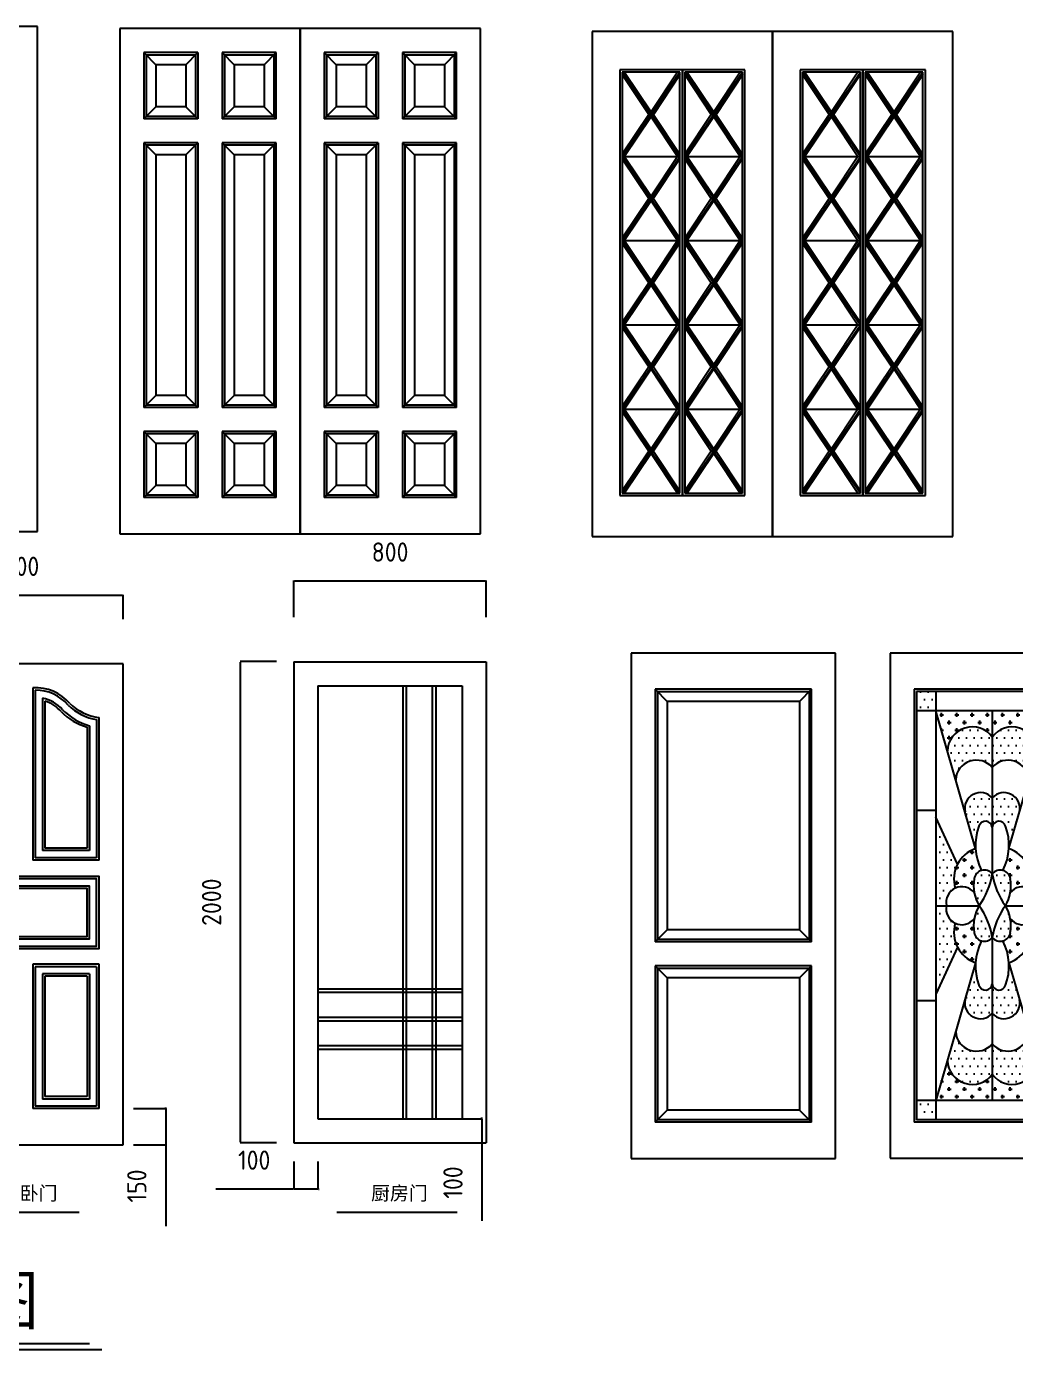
# Model space of a CAD drawing. Extents: x -42728 to 99010, y -18674 to 47645.
# Drawn here: x 21885 to 25997, y 516 to 6017 of the extents above; entities that cross this region are included whole.
import ezdxf

# ---------------------------------------------------------------- set-up
doc = ezdxf.new("R2010")
doc.units = 0
doc.header["$LTSCALE"] = 100
doc.header["$MEASUREMENT"] = 0
doc.layers.get('0').update_dxf_attribs({"linetype": 'CONTINUOUS'})
doc.layers.get('DEFPOINTS').update_dxf_attribs({"linetype": 'CONTINUOUS'})
for name, color, linetype in [('CUANG', 4, 'CONTINUOUS'), ('DIMIAN', 8, 'CONTINUOUS'), ('JIAJU', 7, 'CONTINUOUS'), ('家具', 223, 'CONTINUOUS')]:
    doc.layers.add(name, color=color, linetype=linetype)
doc.styles.get("Standard").update_dxf_attribs({"font": 'ISOCP'})
doc.dimstyles.get("Standard").update_dxf_attribs({"dimtxt": 2.5, "dimasz": 2.5, "dimexe": 1.25, "dimexo": 0.625, "dimtad": 1, "dimdec": 4, "dimdsep": 46, "dimlunit": 6, "dimtxsty": 'Standard', "dimcen": 2.5, "dimadec": 0, "dimazin": 0, "dimtfac": 1, "dimtdec": 4, "dimtmove": 0, "dimatfit": 3, "dimfxl": 1, "dimtolj": 1, "dimtzin": 0, "dimarcsym": 0})

# ---------------------------------------------------------------- blocks, each defined once
blk = doc.blocks.new('*D708')
at = {"color": 0, "linetype": 'ByBlock', "transparency": 16777216}
for p, q in [((21032.3, -67.4), (21032.3, -182.5)), ((21132.3, -67.4), (21132.3, -182.5)), ((21029.8, -181.3), (20707.3, -181.3)), ((21132.3, -181.3), (21032.3, -181.3)), ((21134.8, -181.3), (21137.3, -181.3))]:
    blk.add_line(p, q, dxfattribs=at)
for points in [[(21029.8, -180.8), (21029.8, -181.7), (21032.3, -181.3)], [(21134.8, -180.8), (21134.8, -181.7), (21132.3, -181.3)]]:
    blk.add_solid(points, dxfattribs=at)
at = {"layer": 'DEFPOINTS', "color": 0, "linetype": 'ByBlock', "transparency": 16777216}
for p in [(21032.3, -66.8), (21132.3, -66.8), (21032.3, -181.3)]:
    blk.add_point(p, dxfattribs=at)
at = {"color": 0, "linetype": 'ByBlock', "transparency": 16777216, "insert": (20867.3, -61.3), "char_height": 80, "attachment_point": 5}
blk.add_mtext('\\A1;100', dxfattribs=at)
blk = doc.blocks.new('*D703')
at = {"color": 0, "linetype": 'ByBlock', "transparency": 16777216}
for p, q in [((21031.7, 1833.9), (20880, 1833.9)), ((20881.3, -164.3), (20881.3, 1831.4)), ((21031.7, -166.8), (20880, -166.8))]:
    blk.add_line(p, q, dxfattribs=at)
for points in [[(20880.9, 1831.4), (20881.7, 1831.4), (20881.3, 1833.9)], [(20880.9, -164.3), (20881.7, -164.3), (20881.3, -166.8)]]:
    blk.add_solid(points, dxfattribs=at)
at = {"layer": 'DEFPOINTS', "color": 0, "linetype": 'ByBlock', "transparency": 16777216}
for p in [(20881.3, 1833.9), (21032.3, 1833.9), (21032.3, -166.8)]:
    blk.add_point(p, dxfattribs=at)
at = {"color": 0, "linetype": 'ByBlock', "transparency": 16777216, "insert": (20761.3, 833.6), "char_height": 80, "attachment_point": 5, "rotation": 90}
blk.add_mtext('\\A1;2000', dxfattribs=at)
blk = doc.blocks.new('*D709')
at = {"color": 0, "linetype": 'ByBlock', "transparency": 16777216}
for p, q in [((20222.9, -24.6), (20358.5, -24.6)), ((20357.2, -22.1), (20357.2, -19.6)), ((20357.2, -24.6), (20357.2, -174.6)), ((20222.9, -174.6), (20358.5, -174.6)), ((20357.2, -177.1), (20357.2, -513))]:
    blk.add_line(p, q, dxfattribs=at)
for points in [[(20356.8, -22.1), (20357.6, -22.1), (20357.2, -24.6)], [(20356.8, -177.1), (20357.6, -177.1), (20357.2, -174.6)]]:
    blk.add_solid(points, dxfattribs=at)
at = {"layer": 'DEFPOINTS', "color": 0, "linetype": 'ByBlock', "transparency": 16777216}
for p in [(20222.2, -24.6), (20222.2, -174.6), (20357.2, -174.6)]:
    blk.add_point(p, dxfattribs=at)
at = {"color": 0, "linetype": 'ByBlock', "transparency": 16777216, "insert": (20237.2, -346.3), "char_height": 80, "attachment_point": 5, "rotation": 90}
blk.add_mtext('\\A1;150', dxfattribs=at)
blk = doc.blocks.new('*D699')
at = {"color": 0, "linetype": 'ByBlock', "transparency": 16777216}
for p, q in [((16904.9, 2879), (16904.9, 2979.7)), ((16907.4, 2978.5), (17752.4, 2978.5)), ((17754.9, 2879), (17754.9, 2979.7))]:
    blk.add_line(p, q, dxfattribs=at)
for points in [[(16907.4, 2978.9), (16907.4, 2978), (16904.9, 2978.5)], [(17752.4, 2978.9), (17752.4, 2978), (17754.9, 2978.5)]]:
    blk.add_solid(points, dxfattribs=at)
at = {"layer": 'DEFPOINTS', "color": 0, "linetype": 'ByBlock', "transparency": 16777216}
for p in [(17754.9, 2978.5), (16904.9, 2878.4), (17754.9, 2878.4)]:
    blk.add_point(p, dxfattribs=at)
at = {"color": 0, "linetype": 'ByBlock', "transparency": 16777216, "insert": (17329.9, 3098.5), "char_height": 80, "attachment_point": 5}
blk.add_mtext('\\A1;800', dxfattribs=at)
blk = doc.blocks.new('*D710')
at = {"color": 0, "linetype": 'ByBlock', "transparency": 16777216}
for p, q in [((21732.9, -66.8), (21815.2, -66.8)), ((21813.9, -64.3), (21813.9, -61.8)), ((21813.9, -66.8), (21813.9, -166.8)), ((21732.9, -166.8), (21815.2, -166.8)), ((21813.9, -169.3), (21813.9, -491.8))]:
    blk.add_line(p, q, dxfattribs=at)
for points in [[(21813.5, -64.3), (21814.3, -64.3), (21813.9, -66.8)], [(21813.5, -169.3), (21814.3, -169.3), (21813.9, -166.8)]]:
    blk.add_solid(points, dxfattribs=at)
at = {"layer": 'DEFPOINTS', "color": 0, "linetype": 'ByBlock', "transparency": 16777216}
for p in [(21732.3, -66.8), (21732.3, -166.8), (21813.9, -166.8)]:
    blk.add_point(p, dxfattribs=at)
at = {"color": 0, "linetype": 'ByBlock', "transparency": 16777216, "insert": (21693.9, -331.8), "char_height": 80, "attachment_point": 5, "rotation": 90}
blk.add_mtext('\\A1;100', dxfattribs=at)
blk = doc.blocks.new('*D700')
at = {"color": 0, "linetype": 'ByBlock', "transparency": 16777216}
for p, q in [((21032.3, 1833.9), (21032.3, 1985.6)), ((21034.8, 1984.3), (21829.8, 1984.3)), ((21832.3, 1833.9), (21832.3, 1985.6))]:
    blk.add_line(p, q, dxfattribs=at)
for points in [[(21034.8, 1984.8), (21034.8, 1983.9), (21032.3, 1984.3)], [(21829.8, 1984.8), (21829.8, 1983.9), (21832.3, 1984.3)]]:
    blk.add_solid(points, dxfattribs=at)
at = {"layer": 'DEFPOINTS', "color": 0, "linetype": 'ByBlock', "transparency": 16777216}
for p in [(21832.3, 1984.3), (21032.3, 1833.2), (21832.3, 1833.2)]:
    blk.add_point(p, dxfattribs=at)
at = {"color": 0, "linetype": 'ByBlock', "transparency": 16777216, "insert": (21432.3, 2104.3), "char_height": 80, "attachment_point": 5}
blk.add_mtext('\\A1;800', dxfattribs=at)
blk = doc.blocks.new('M-25')
at = {"layer": 'DIMIAN'}
for p, q in [((100, 1950), (150, 1900)), ((110, 1940), (110, 910)), ((740, 1940), (110, 1940)), ((750, 1950), (700, 1900)), ((740, 1940), (740, 910)), ((150, 950), (100, 900)), ((700, 950), (750, 900)), ((740, 910), (110, 910)), ((100, 800), (150, 750)), ((110, 790), (110, 160)), ((740, 790), (110, 790)), ((700, 750), (750, 800)), ((740, 790), (740, 160)), ((150, 200), (100, 150)), ((700, 200), (750, 150)), ((740, 160), (110, 160))]:
    blk.add_line(p, q, dxfattribs=at)
at = {"layer": 'JIAJU'}
for p, q in [((0, 2100), (0, 0)), ((850, 2100), (0, 2100)), ((850, 0), (850, 2100)), ((100, 1950), (100, 900)), ((750, 1950), (100, 1950)), ((750, 900), (750, 1950)), ((150, 1900), (150, 950)), ((700, 1900), (150, 1900)), ((700, 1900), (700, 950)), ((700, 950), (150, 950)), ((750, 900), (100, 900)), ((100, 800), (100, 150)), ((750, 800), (100, 800)), ((750, 150), (750, 800)), ((150, 750), (150, 200)), ((700, 750), (150, 750)), ((700, 750), (700, 200)), ((700, 200), (150, 200)), ((750, 150), (100, 150)), ((0, 0), (850, 0))]:
    blk.add_line(p, q, dxfattribs=at)
blk = doc.blocks.new('M-26')
at = {"layer": 'DIMIAN'}
h = blk.add_hatch(dxfattribs=at)
h.set_pattern_fill('DOTS,_O', color=256, scale=20)
h.set_pattern_definition([(0, (-857349.08, -896068.447), (15.875, 31.75), [0, -31.75])])
h.paths.add_polyline_path([(500.1, 1161.8, 0.658889), (425, 1182.1, 0.121495), (479.8, 1050, 0.177197)])
h.paths.add_polyline_path([(425, 1182.1, 0.658889), (349.9, 1161.8, 0.177197), (370.2, 1050, 0.121495)])
h.paths.add_polyline_path([(370.2, 1050, 0.177197), (349.9, 938.2, 0.658889), (425, 917.9, 0.121495)])
h.paths.add_polyline_path([(425, 917.9, 0.658889), (500.1, 938.2, 0.177197), (479.8, 1050, 0.121495)])
h.paths.add_polyline_path([(425, 602, 0.775805), (538.2, 660.4), (494.1, 812.4, -0.103851), (480.4, 719.2, -0.7984), (425, 723.4)])
h.paths.add_polyline_path([(425, 602), (425, 723.4, -0.7984), (369.6, 719.2, -0.103851), (355.9, 812.4), (311.8, 660.4, 0.775805)])
h.paths.add_polyline_path([(311.8, 1439.6), (355.9, 1287.6, -0.103851), (369.6, 1380.8, -0.7984), (425, 1376.6), (425, 1498, 0.775805)])
h.paths.add_polyline_path([(425, 1498), (425, 1376.6, -0.7984), (480.4, 1380.8, -0.103851), (494.1, 1287.6), (538.2, 1439.6, 0.775805)])
h.paths.add_polyline_path([(577.1, 1573.8), (611.7, 1693.5, 0.710138), (425, 1750.9), (425, 1624.5, -0.673513)])
h.paths.add_polyline_path([(425, 1624.5), (425, 1750.9, 0.710138), (238.3, 1693.5), (272.9, 1573.8, -0.673513)])
h.paths.add_polyline_path([(272.9, 526.2), (238.3, 406.5, 0.710138), (425, 349.1), (425, 475.5, -0.673513)])
h.paths.add_polyline_path([(425, 475.5), (425, 349.1, 0.710138), (611.7, 406.5), (577.1, 526.2, -0.673513)])
h.paths.add_polyline_path([(660, 1050), (616, 1050, -0.34751), (579.3, 977.1, -0.191314), (569.4, 877.8), (660, 681.7)])
h.paths.add_polyline_path([(660, 1418.3), (569.4, 1222.2, -0.191314), (579.3, 1122.9, -0.34751), (616, 1050), (660, 1050)])
h.paths.add_polyline_path([(190, 1050), (234, 1050, -0.34751), (270.7, 1122.9, -0.191314), (280.6, 1222.2), (190, 1418.3)])
h.paths.add_polyline_path([(190, 681.7), (280.6, 877.8, -0.191314), (270.7, 977.1, -0.34751), (234, 1050), (190, 1050)])
h.paths.add_polyline_path([(110, 1940), (110, 1860), (190, 1860), (190, 1940)])
h.paths.add_polyline_path([(660, 1860), (740, 1860), (740, 1940), (660, 1940)])
h.paths.add_polyline_path([(110, 160), (190, 160), (190, 240), (110, 240)])
h.paths.add_polyline_path([(660, 160), (740, 160), (740, 240), (660, 240)])
h = blk.add_hatch(dxfattribs=at)
h.set_pattern_fill('CROSS,_O', color=256, scale=5)
h.set_pattern_definition([(0, (-857349.08, -896068.447), (31.75, 31.75), [15.875, -47.625]), (90, (-857341.143, -896076.384), (-31.75, 31.75), [15.875, -47.625])])
h.paths.add_polyline_path([(469.3, 1196.7, -0.299828), (500.1, 1161.8, -0.087914), (499.8, 1104.1, -0.34751), (579.3, 1122.9, 0.397165), (494.1, 1287.6, -0.103851)])
h.paths.add_polyline_path([(355.9, 1287.6, 0.397165), (270.7, 1122.9, -0.34751), (350.2, 1104.1, -0.087914), (349.9, 1161.8, -0.299828), (380.7, 1196.7, -0.103851)])
h.paths.add_polyline_path([(350.2, 995.9, -0.34751), (270.7, 977.1, 0.397165), (355.9, 812.4, -0.103851), (380.7, 903.3, -0.299828), (349.9, 938.2, -0.087914)])
h.paths.add_polyline_path([(579.3, 977.1, -0.34751), (499.8, 995.9, -0.087914), (500.1, 938.2, -0.299828), (469.3, 903.3, -0.103851), (494.1, 812.4, 0.397165)])
h.paths.add_polyline_path([(425, 349.1), (425, 240), (660, 240), (611.7, 406.5, -0.710138)])
h.paths.add_polyline_path([(238.3, 406.5), (190, 240), (425, 240), (425, 349.1, -0.710138)])
h.paths.add_polyline_path([(425, 1860), (425, 1750.9, -0.710138), (611.7, 1693.5), (660, 1860)])
h.paths.add_polyline_path([(190, 1860), (238.3, 1693.5, -0.710138), (425, 1750.9), (425, 1860)])
at = {"layer": 'CUANG'}
for p, q in [((190, 1940), (190, 160)), ((660, 1940), (660, 160)), ((740, 1860), (110, 1860)), ((355.9, 1287.6), (190, 1860)), ((425, 1860), (425, 1182.1)), ((494.1, 1287.6), (660, 1860)), ((190, 1446.2), (110, 1446.2)), ((660, 1446.2), (740, 1446.2)), ((280.6, 1222.2), (190, 1418.3)), ((569.4, 1222.2), (660, 1418.3)), ((190, 1050), (370.2, 1050)), ((479.8, 1050), (660, 1050)), ((425, 917.9), (425, 240)), ((280.6, 877.8), (190, 681.7)), ((569.4, 877.8), (660, 681.7)), ((355.9, 812.4), (190, 240)), ((494.1, 812.4), (660, 240)), ((190, 653.8), (110, 653.8)), ((660, 653.8), (740, 653.8)), ((740, 240), (110, 240))]:
    blk.add_line(p, q, dxfattribs=at)
for centre, radius, start, end in [((341.7, 1689.6), 103.5, 36.3383, 177.8583), ((508.3, 1689.6), 103.5, 2.1417, 143.6617), ((359.2, 1568.3), 86.5, 40.5115, 176.3546), ((490.8, 1568.3), 86.5, 3.6454, 139.4885), ((375.9, 1454.3), 65.7, 41.675, 192.893), ((474.1, 1454.3), 65.7, 347.107, 138.325), ((584.7, 1301.4), 229.2, 159.7305, 207.1622), ((396.9, 1372.4), 28.5, 8.5116, 162.9271), ((453.1, 1372.4), 28.5, 17.0729, 171.4884), ((265.3, 1301.4), 229.2, 332.8378, 20.2695), ((400.6, 1160.1), 135.1, 109.333, 195.9781), ((449.4, 1160.1), 135.1, 344.0219, 70.667), ((512.8, 1133.7), 165.3, 170.2338, 210.4271), ((391.8, 1155.8), 42.4, 38.4029, 171.9247), ((129.7, 1227.1), 298.7, 323.6379, 351.3467), ((458.2, 1155.8), 42.4, 8.0753, 141.5971), ((720.3, 1227.1), 298.7, 188.6533, 216.3621), ((337.2, 1133.7), 165.3, 329.5729, 9.7662), ((298.5, 1063.3), 65.8, 38.325, 191.6278), ((551.5, 1063.3), 65.8, 348.3722, 141.675), ((298.5, 1036.7), 65.8, 168.3722, 321.675), ((512.8, 966.3), 165.3, 149.5729, 189.7662), ((129.7, 872.9), 298.7, 8.6533, 36.3621), ((720.3, 872.9), 298.7, 143.6379, 171.3467), ((337.2, 966.3), 165.3, 350.2338, 30.4271), ((551.5, 1036.7), 65.8, 218.325, 11.6278), ((400.6, 939.9), 135.1, 164.0219, 250.667), ((391.8, 944.2), 42.4, 188.0753, 321.5971), ((458.2, 944.2), 42.4, 218.4029, 351.9247), ((449.4, 939.9), 135.1, 289.333, 15.9781), ((584.7, 798.6), 229.2, 152.8378, 200.2695), ((265.3, 798.6), 229.2, 339.7305, 27.1622), ((396.9, 727.6), 28.5, 197.0729, 351.4884), ((453.1, 727.6), 28.5, 188.5116, 342.9271), ((375.9, 645.7), 65.7, 167.107, 318.325), ((474.1, 645.7), 65.7, 221.675, 12.893), ((359.2, 531.7), 86.5, 183.6454, 319.4885), ((490.8, 531.7), 86.5, 220.5115, 356.3546), ((341.7, 410.4), 103.5, 182.1417, 323.6617), ((508.3, 410.4), 103.5, 216.3383, 357.8583)]:
    blk.add_arc(centre, radius, start, end, dxfattribs=at)
at = {"layer": 'DIMIAN'}
for p, q in [((110, 1940), (110, 160)), ((740, 1940), (110, 1940)), ((740, 1940), (740, 160)), ((740, 160), (110, 160))]:
    blk.add_line(p, q, dxfattribs=at)
at = {"layer": 'JIAJU'}
for p, q in [((0, 2100), (0, 0)), ((850, 2100), (0, 2100)), ((850, 0), (850, 2100)), ((100, 1950), (100, 150)), ((750, 1950), (100, 1950)), ((750, 150), (750, 1950)), ((750, 150), (100, 150)), ((0, 0), (850, 0))]:
    blk.add_line(p, q, dxfattribs=at)
blk = doc.blocks.new('A$C42A40676')
at = {"layer": 'DIMIAN'}
for name, p in [('M-25', (0, 6.1)), ('M-26', (1076.7, 6.6))]:
    blk.add_blockref(name, p, dxfattribs=at)
blk = doc.blocks.new('SM-8')
at = {"layer": 'DIMIAN'}
for p, q in [((-650, -100), (-600, -150)), ((-640, -110), (-640, -365)), ((-435, -110), (-640, -110)), ((-475, -150), (-425, -100)), ((-435, -110), (-435, -365)), ((-325, -100), (-275, -150)), ((-110, -110), (-315, -110)), ((-315, -110), (-315, -365)), ((-150, -150), (-100, -100)), ((-110, -110), (-110, -365)), ((100, -100), (150, -150)), ((315, -110), (110, -110)), ((110, -110), (110, -365)), ((275, -150), (325, -100)), ((315, -110), (315, -365)), ((425, -100), (475, -150)), ((435, -110), (435, -365)), ((640, -110), (435, -110)), ((600, -150), (650, -100)), ((640, -110), (640, -365)), ((-600, -325), (-650, -375)), ((-475, -325), (-425, -375)), ((-275, -325), (-325, -375)), ((-150, -325), (-100, -375)), ((150, -325), (100, -375)), ((275, -325), (325, -375)), ((475, -325), (425, -375)), ((600, -325), (650, -375)), ((-435, -365), (-640, -365)), ((-110, -365), (-315, -365)), ((315, -365), (110, -365)), ((640, -365), (435, -365)), ((-650, -475), (-600, -525)), ((-640, -485), (-640, -1565)), ((-435, -485), (-640, -485)), ((-475, -525), (-425, -475)), ((-435, -485), (-435, -1565)), ((-325, -475), (-275, -525)), ((-110, -485), (-315, -485)), ((-315, -485), (-315, -1565)), ((-150, -525), (-100, -475)), ((-110, -485), (-110, -1565)), ((100, -475), (150, -525)), ((315, -485), (110, -485)), ((110, -485), (110, -1565)), ((275, -525), (325, -475)), ((315, -485), (315, -1565)), ((425, -475), (475, -525)), ((435, -485), (435, -1565)), ((640, -485), (435, -485)), ((600, -525), (650, -475)), ((640, -485), (640, -1565)), ((-600, -1525), (-650, -1575)), ((-475, -1525), (-425, -1575)), ((-275, -1525), (-325, -1575)), ((-150, -1525), (-100, -1575)), ((150, -1525), (100, -1575)), ((275, -1525), (325, -1575)), ((475, -1525), (425, -1575)), ((600, -1525), (650, -1575)), ((-435, -1565), (-640, -1565)), ((-110, -1565), (-315, -1565)), ((315, -1565), (110, -1565)), ((640, -1565), (435, -1565)), ((-650, -1675), (-600, -1725)), ((-640, -1685), (-640, -1940)), ((-435, -1685), (-640, -1685)), ((-475, -1725), (-425, -1675)), ((-435, -1685), (-435, -1940)), ((-325, -1675), (-275, -1725)), ((-110, -1685), (-315, -1685)), ((-315, -1685), (-315, -1940)), ((-150, -1725), (-100, -1675)), ((-110, -1685), (-110, -1940)), ((100, -1675), (150, -1725)), ((315, -1685), (110, -1685)), ((110, -1685), (110, -1940)), ((275, -1725), (325, -1675)), ((315, -1685), (315, -1940)), ((425, -1675), (475, -1725)), ((435, -1685), (435, -1940)), ((640, -1685), (435, -1685)), ((600, -1725), (650, -1675)), ((640, -1685), (640, -1940)), ((-600, -1900), (-650, -1950)), ((-475, -1900), (-425, -1950)), ((-275, -1900), (-325, -1950)), ((-150, -1900), (-100, -1950)), ((150, -1900), (100, -1950)), ((275, -1900), (325, -1950)), ((475, -1900), (425, -1950)), ((600, -1900), (650, -1950)), ((-435, -1940), (-640, -1940)), ((-110, -1940), (-315, -1940)), ((315, -1940), (110, -1940)), ((640, -1940), (435, -1940))]:
    blk.add_line(p, q, dxfattribs=at)
at = {"layer": 'JIAJU'}
for p, q in [((-750, 0), (-750, -2100)), ((0, 0), (-750, 0)), ((750, 0), (0, 0)), ((0, 0), (0, -2100)), ((0, -2100), (0, 0)), ((750, -2100), (750, 0)), ((-650, -100), (-650, -375)), ((-425, -100), (-650, -100)), ((-425, -100), (-425, -375)), ((-100, -100), (-325, -100)), ((-325, -100), (-325, -375)), ((-100, -375), (-100, -100)), ((325, -100), (100, -100)), ((100, -100), (100, -375)), ((325, -100), (325, -375)), ((425, -100), (425, -375)), ((650, -100), (425, -100)), ((650, -375), (650, -100)), ((-600, -150), (-600, -325)), ((-475, -150), (-600, -150)), ((-475, -150), (-475, -325)), ((-150, -150), (-275, -150)), ((-275, -150), (-275, -325)), ((-150, -150), (-150, -325)), ((275, -150), (150, -150)), ((150, -150), (150, -325)), ((275, -150), (275, -325)), ((475, -150), (475, -325)), ((600, -150), (475, -150)), ((600, -150), (600, -325)), ((-475, -325), (-600, -325)), ((-150, -325), (-275, -325)), ((275, -325), (150, -325)), ((600, -325), (475, -325)), ((-425, -375), (-650, -375)), ((-100, -375), (-325, -375)), ((325, -375), (100, -375)), ((650, -375), (425, -375)), ((-650, -475), (-650, -1575)), ((-425, -475), (-650, -475)), ((-425, -475), (-425, -1575)), ((-100, -475), (-325, -475)), ((-325, -475), (-325, -1575)), ((-100, -1575), (-100, -475)), ((325, -475), (100, -475)), ((100, -475), (100, -1575)), ((325, -475), (325, -1575)), ((425, -475), (425, -1575)), ((650, -475), (425, -475)), ((650, -1575), (650, -475)), ((-600, -525), (-600, -1525)), ((-475, -525), (-600, -525)), ((-475, -525), (-475, -1525)), ((-150, -525), (-275, -525)), ((-275, -525), (-275, -1525)), ((-150, -525), (-150, -1525)), ((275, -525), (150, -525)), ((150, -525), (150, -1525)), ((275, -525), (275, -1525)), ((475, -525), (475, -1525)), ((600, -525), (475, -525)), ((600, -525), (600, -1525)), ((-475, -1525), (-600, -1525)), ((-150, -1525), (-275, -1525)), ((275, -1525), (150, -1525)), ((600, -1525), (475, -1525)), ((-425, -1575), (-650, -1575)), ((-100, -1575), (-325, -1575)), ((325, -1575), (100, -1575)), ((650, -1575), (425, -1575)), ((-650, -1675), (-650, -1950)), ((-425, -1675), (-650, -1675)), ((-425, -1675), (-425, -1950)), ((-100, -1675), (-325, -1675)), ((-325, -1675), (-325, -1950)), ((-100, -1950), (-100, -1675)), ((325, -1675), (100, -1675)), ((100, -1675), (100, -1950)), ((325, -1675), (325, -1950)), ((425, -1675), (425, -1950)), ((650, -1675), (425, -1675)), ((650, -1950), (650, -1675)), ((-600, -1725), (-600, -1900)), ((-475, -1725), (-600, -1725)), ((-475, -1725), (-475, -1900)), ((-150, -1725), (-275, -1725)), ((-275, -1725), (-275, -1900)), ((-150, -1725), (-150, -1900)), ((275, -1725), (150, -1725)), ((150, -1725), (150, -1900)), ((275, -1725), (275, -1900)), ((475, -1725), (475, -1900)), ((600, -1725), (475, -1725)), ((600, -1725), (600, -1900)), ((-475, -1900), (-600, -1900)), ((-150, -1900), (-275, -1900)), ((275, -1900), (150, -1900)), ((600, -1900), (475, -1900)), ((-425, -1950), (-650, -1950)), ((-100, -1950), (-325, -1950)), ((325, -1950), (100, -1950)), ((650, -1950), (425, -1950)), ((-750, -2100), (0, -2100)), ((0, -2100), (750, -2100))]:
    blk.add_line(p, q, dxfattribs=at)
blk = doc.blocks.new('SM-9')
at = {"layer": 'JIAJU'}
for p, q in [((0, 2100), (-750, 2100)), ((-750, 2100), (-750, 0)), ((0, 2100), (0, 0)), ((750, 2100), (0, 2100)), ((0, 0), (0, 2100)), ((750, 0), (750, 2100)), ((-375, 1940), (-635.4, 1940)), ((-635.4, 1940), (-635.4, 170)), ((-625.4, 1580), (-385, 1930)), ((-625.4, 1930), (-385, 1580)), ((-385, 1930), (-625.4, 1930)), ((-625.4, 1930), (-625.4, 180)), ((-615.5, 1930), (-505.2, 1764.9)), ((-394.9, 1930), (-505.2, 1764.9)), ((-385, 180), (-385, 1930)), ((-114.6, 1940), (-375, 1940)), ((-375, 1940), (-375, 170)), ((-375, 170), (-375, 1940)), ((-124.6, 1930), (-365, 1930)), ((-365, 1930), (-124.6, 1580)), ((-365, 1580), (-124.6, 1930)), ((-365, 1930), (-365, 180)), ((-355.1, 1930), (-244.8, 1764.9)), ((-134.5, 1930), (-244.8, 1764.9)), ((-124.6, 180), (-124.6, 1930)), ((-114.6, 170), (-114.6, 1940)), ((114.6, 1940), (114.6, 170)), ((375, 1940), (114.6, 1940)), ((124.6, 1930), (124.6, 180)), ((365, 1930), (124.6, 1930)), ((124.6, 1930), (365, 1580)), ((124.6, 1580), (365, 1930)), ((134.5, 1930), (244.8, 1764.9)), ((355.1, 1930), (244.8, 1764.9)), ((365, 180), (365, 1930)), ((375, 170), (375, 1940)), ((375, 1940), (375, 170)), ((635.4, 1940), (375, 1940)), ((385, 1930), (385, 180)), ((385, 1580), (625.4, 1930)), ((385, 1930), (625.4, 1580)), ((625.4, 1930), (385, 1930)), ((394.9, 1930), (505.2, 1764.9)), ((615.5, 1930), (505.2, 1764.9)), ((625.4, 180), (625.4, 1930)), ((635.4, 170), (635.4, 1940)), ((-625.4, 1920.1), (-515.1, 1755)), ((-385, 1920.1), (-495.3, 1755)), ((-365, 1920.1), (-254.7, 1755)), ((-124.6, 1920.1), (-234.9, 1755)), ((124.6, 1920.1), (234.9, 1755)), ((365, 1920.1), (254.7, 1755)), ((385, 1920.1), (495.3, 1755)), ((625.4, 1920.1), (515.1, 1755)), ((-505.2, 1764.9), (-505.2, 1745.1)), ((-244.8, 1764.9), (-244.8, 1745.1)), ((244.8, 1764.9), (244.8, 1745.1)), ((505.2, 1764.9), (505.2, 1745.1)), ((-515.1, 1755), (-625.4, 1589.9)), ((-505.2, 1745.1), (-615.5, 1580)), ((-515.1, 1755), (-495.3, 1755)), ((-505.2, 1745.1), (-394.9, 1580)), ((-495.3, 1755), (-385, 1589.9)), ((-254.7, 1755), (-365, 1589.9)), ((-244.8, 1745.1), (-355.1, 1580)), ((-254.7, 1755), (-234.9, 1755)), ((-244.8, 1745.1), (-134.5, 1580)), ((-234.9, 1755), (-124.6, 1589.9)), ((234.9, 1755), (124.6, 1589.9)), ((244.8, 1745.1), (134.5, 1580)), ((234.9, 1755), (254.7, 1755)), ((244.8, 1745.1), (355.1, 1580)), ((254.7, 1755), (365, 1589.9)), ((495.3, 1755), (385, 1589.9)), ((505.2, 1745.1), (394.9, 1580)), ((495.3, 1755), (515.1, 1755)), ((505.2, 1745.1), (615.5, 1580)), ((515.1, 1755), (625.4, 1589.9)), ((-625.4, 1580), (-385, 1230)), ((-625.4, 1230), (-385, 1580)), ((-625.4, 1580), (-385, 1580)), ((-625.4, 1570.1), (-515.1, 1405)), ((-615.5, 1580), (-505.2, 1414.9)), ((-394.9, 1580), (-505.2, 1414.9)), ((-385, 1570.1), (-495.3, 1405)), ((-365, 1580), (-124.6, 1580)), ((-365, 1230), (-124.6, 1580)), ((-365, 1580), (-124.6, 1230)), ((-365, 1570.1), (-254.7, 1405)), ((-355.1, 1580), (-244.8, 1414.9)), ((-134.5, 1580), (-244.8, 1414.9)), ((-124.6, 1570.1), (-234.9, 1405)), ((124.6, 1580), (365, 1580)), ((124.6, 1230), (365, 1580)), ((124.6, 1580), (365, 1230)), ((124.6, 1570.1), (234.9, 1405)), ((134.5, 1580), (244.8, 1414.9)), ((355.1, 1580), (244.8, 1414.9)), ((365, 1570.1), (254.7, 1405)), ((385, 1580), (625.4, 1230)), ((385, 1230), (625.4, 1580)), ((385, 1580), (625.4, 1580)), ((385, 1570.1), (495.3, 1405)), ((394.9, 1580), (505.2, 1414.9)), ((615.5, 1580), (505.2, 1414.9)), ((625.4, 1570.1), (515.1, 1405)), ((-515.1, 1405), (-625.4, 1239.9)), ((-505.2, 1395.1), (-615.5, 1230)), ((-515.1, 1405), (-495.3, 1405)), ((-505.2, 1414.9), (-505.2, 1395.1)), ((-505.2, 1395.1), (-394.9, 1230)), ((-495.3, 1405), (-385, 1239.9)), ((-254.7, 1405), (-365, 1239.9)), ((-244.8, 1395.1), (-355.1, 1230)), ((-254.7, 1405), (-234.9, 1405)), ((-244.8, 1414.9), (-244.8, 1395.1)), ((-244.8, 1395.1), (-134.5, 1230)), ((-234.9, 1405), (-124.6, 1239.9)), ((234.9, 1405), (124.6, 1239.9)), ((244.8, 1395.1), (134.5, 1230)), ((234.9, 1405), (254.7, 1405)), ((244.8, 1414.9), (244.8, 1395.1)), ((244.8, 1395.1), (355.1, 1230)), ((254.7, 1405), (365, 1239.9)), ((495.3, 1405), (385, 1239.9)), ((505.2, 1395.1), (394.9, 1230)), ((495.3, 1405), (515.1, 1405)), ((505.2, 1414.9), (505.2, 1395.1)), ((505.2, 1395.1), (615.5, 1230)), ((515.1, 1405), (625.4, 1239.9)), ((-625.4, 1230), (-385, 880)), ((-625.4, 880), (-385, 1230)), ((-625.4, 1230), (-385, 1230)), ((-625.4, 1220.1), (-515.1, 1055)), ((-615.5, 1230), (-505.2, 1064.9)), ((-394.9, 1230), (-505.2, 1064.9)), ((-385, 1220.1), (-495.3, 1055)), ((-365, 1230), (-124.6, 1230)), ((-365, 880), (-124.6, 1230)), ((-365, 1230), (-124.6, 880)), ((-365, 1220.1), (-254.7, 1055)), ((-355.1, 1230), (-244.8, 1064.9)), ((-134.5, 1230), (-244.8, 1064.9)), ((-124.6, 1220.1), (-234.9, 1055)), ((124.6, 1230), (365, 1230)), ((124.6, 880), (365, 1230)), ((124.6, 1230), (365, 880)), ((124.6, 1220.1), (234.9, 1055)), ((134.5, 1230), (244.8, 1064.9)), ((355.1, 1230), (244.8, 1064.9)), ((365, 1220.1), (254.7, 1055)), ((385, 1230), (625.4, 880)), ((385, 880), (625.4, 1230)), ((385, 1230), (625.4, 1230)), ((385, 1220.1), (495.3, 1055)), ((394.9, 1230), (505.2, 1064.9)), ((615.5, 1230), (505.2, 1064.9)), ((625.4, 1220.1), (515.1, 1055)), ((-515.1, 1055), (-625.4, 889.9)), ((-505.2, 1045.1), (-615.5, 880)), ((-515.1, 1055), (-495.3, 1055)), ((-505.2, 1064.9), (-505.2, 1045.1)), ((-505.2, 1045.1), (-394.9, 880)), ((-495.3, 1055), (-385, 889.9)), ((-254.7, 1055), (-365, 889.9)), ((-244.8, 1045.1), (-355.1, 880)), ((-254.7, 1055), (-234.9, 1055)), ((-244.8, 1064.9), (-244.8, 1045.1)), ((-244.8, 1045.1), (-134.5, 880)), ((-234.9, 1055), (-124.6, 889.9)), ((234.9, 1055), (124.6, 889.9)), ((244.8, 1045.1), (134.5, 880)), ((234.9, 1055), (254.7, 1055)), ((244.8, 1064.9), (244.8, 1045.1)), ((244.8, 1045.1), (355.1, 880)), ((254.7, 1055), (365, 889.9)), ((495.3, 1055), (385, 889.9)), ((505.2, 1045.1), (394.9, 880)), ((495.3, 1055), (515.1, 1055)), ((505.2, 1064.9), (505.2, 1045.1)), ((505.2, 1045.1), (615.5, 880)), ((515.1, 1055), (625.4, 889.9)), ((-625.4, 530), (-385, 880)), ((-625.4, 880), (-385, 530)), ((-625.4, 880), (-385, 880)), ((-625.4, 870.1), (-515.1, 705)), ((-615.5, 880), (-505.2, 714.9)), ((-394.9, 880), (-505.2, 714.9)), ((-385, 870.1), (-495.3, 705)), ((-365, 880), (-124.6, 880)), ((-365, 880), (-124.6, 530)), ((-365, 530), (-124.6, 880)), ((-365, 870.1), (-254.7, 705)), ((-355.1, 880), (-244.8, 714.9)), ((-134.5, 880), (-244.8, 714.9)), ((-124.6, 870.1), (-234.9, 705)), ((124.6, 880), (365, 880)), ((124.6, 880), (365, 530)), ((124.6, 530), (365, 880)), ((124.6, 870.1), (234.9, 705)), ((134.5, 880), (244.8, 714.9)), ((355.1, 880), (244.8, 714.9)), ((365, 870.1), (254.7, 705)), ((385, 530), (625.4, 880)), ((385, 880), (625.4, 530)), ((385, 880), (625.4, 880)), ((385, 870.1), (495.3, 705)), ((394.9, 880), (505.2, 714.9)), ((615.5, 880), (505.2, 714.9)), ((625.4, 870.1), (515.1, 705)), ((-515.1, 705), (-625.4, 539.9)), ((-505.2, 695.1), (-615.5, 530)), ((-515.1, 705), (-495.3, 705)), ((-505.2, 714.9), (-505.2, 695.1)), ((-505.2, 695.1), (-394.9, 530)), ((-495.3, 705), (-385, 539.9)), ((-254.7, 705), (-365, 539.9)), ((-244.8, 695.1), (-355.1, 530)), ((-254.7, 705), (-234.9, 705)), ((-244.8, 714.9), (-244.8, 695.1)), ((-244.8, 695.1), (-134.5, 530)), ((-234.9, 705), (-124.6, 539.9)), ((234.9, 705), (124.6, 539.9)), ((244.8, 695.1), (134.5, 530)), ((234.9, 705), (254.7, 705)), ((244.8, 714.9), (244.8, 695.1)), ((244.8, 695.1), (355.1, 530)), ((254.7, 705), (365, 539.9)), ((495.3, 705), (385, 539.9)), ((505.2, 695.1), (394.9, 530)), ((495.3, 705), (515.1, 705)), ((505.2, 714.9), (505.2, 695.1)), ((505.2, 695.1), (615.5, 530)), ((515.1, 705), (625.4, 539.9)), ((-625.4, 530), (-385, 180)), ((-625.4, 180), (-385, 530)), ((-625.4, 530), (-385, 530)), ((-625.4, 520.1), (-515.1, 355)), ((-615.5, 530), (-505.2, 364.9)), ((-394.9, 530), (-505.2, 364.9)), ((-385, 520.1), (-495.3, 355)), ((-365, 530), (-124.6, 530)), ((-365, 180), (-124.6, 530)), ((-365, 530), (-124.6, 180)), ((-365, 520.1), (-254.7, 355)), ((-355.1, 530), (-244.8, 364.9)), ((-134.5, 530), (-244.8, 364.9)), ((-124.6, 520.1), (-234.9, 355)), ((124.6, 530), (365, 530)), ((124.6, 180), (365, 530)), ((124.6, 530), (365, 180)), ((124.6, 520.1), (234.9, 355)), ((134.5, 530), (244.8, 364.9)), ((355.1, 530), (244.8, 364.9)), ((365, 520.1), (254.7, 355)), ((385, 530), (625.4, 180)), ((385, 180), (625.4, 530)), ((385, 530), (625.4, 530)), ((385, 520.1), (495.3, 355)), ((394.9, 530), (505.2, 364.9)), ((615.5, 530), (505.2, 364.9)), ((625.4, 520.1), (515.1, 355)), ((-515.1, 355), (-625.4, 189.9)), ((-505.2, 345.1), (-615.5, 180)), ((-515.1, 355), (-495.3, 355)), ((-505.2, 364.9), (-505.2, 345.1)), ((-505.2, 345.1), (-394.9, 180)), ((-495.3, 355), (-385, 189.9)), ((-254.7, 355), (-365, 189.9)), ((-244.8, 345.1), (-355.1, 180)), ((-254.7, 355), (-234.9, 355)), ((-244.8, 364.9), (-244.8, 345.1)), ((-244.8, 345.1), (-134.5, 180)), ((-234.9, 355), (-124.6, 189.9)), ((234.9, 355), (124.6, 189.9)), ((244.8, 345.1), (134.5, 180)), ((234.9, 355), (254.7, 355)), ((244.8, 364.9), (244.8, 345.1)), ((244.8, 345.1), (355.1, 180)), ((254.7, 355), (365, 189.9)), ((495.3, 355), (385, 189.9)), ((505.2, 345.1), (394.9, 180)), ((495.3, 355), (515.1, 355)), ((505.2, 364.9), (505.2, 345.1)), ((505.2, 345.1), (615.5, 180)), ((515.1, 355), (625.4, 189.9)), ((-635.4, 170), (-375, 170)), ((-625.4, 180), (-385, 180)), ((-375, 170), (-114.6, 170)), ((-365, 180), (-124.6, 180)), ((114.6, 170), (375, 170)), ((124.6, 180), (365, 180)), ((375, 170), (635.4, 170)), ((385, 180), (625.4, 180)), ((-750, 0), (0, 0)), ((0, 0), (750, 0))]:
    blk.add_line(p, q, dxfattribs=at)
blk = doc.blocks.new('SM-7')
at = {"layer": 'CUANG'}
for p, q in [((-620, -243.2), (-620, -1489.7)), ((-130, -1489.7), (-130, -243.2)), ((130, -243.2), (130, -1489.7)), ((620, -1489.7), (620, -243.2)), ((-620, -1609.7), (-620, -1940)), ((-130, -1940), (-130, -1609.7)), ((130, -1609.7), (130, -1940)), ((620, -1940), (620, -1609.7)), ((-620, -1940), (-130, -1940)), ((130, -1940), (620, -1940))]:
    blk.add_line(p, q, dxfattribs=at)
for centre, radius, start, end in [((-367.4, -357.6), 197.5, 43.8003, 124.4916), ((382.6, -357.6), 197.5, 43.8003, 124.4916), ((-632, 20.4), 263.9, 272.6044, 305.3612), ((118, 20.4), 263.9, 272.6044, 305.3612), ((-118, 20.4), 263.9, 246.1193, 267.3956), ((632, 20.4), 263.9, 246.1193, 267.3956), ((-375, -1640.6), 234, 46.6829, 133.3171), ((375, -1640.6), 234, 46.6829, 133.3171), ((-632, -1246.1), 243.9, 272.8181, 293.6875), ((-118, -1246.1), 243.9, 246.3125, 267.1819), ((118, -1246.1), 243.9, 272.8181, 293.6875), ((632, -1246.1), 243.9, 246.3125, 267.1819), ((-375, -1741.7), 215.1, 45.9916, 134.0084), ((375, -1741.7), 215.1, 45.9916, 134.0084), ((-632, -1346.1), 263.9, 272.6044, 293.6875), ((-118, -1346.1), 263.9, 246.3125, 267.3956), ((118, -1346.1), 263.9, 272.6044, 293.6875), ((632, -1346.1), 263.9, 246.3125, 267.3956)]:
    blk.add_arc(centre, radius, start, end, dxfattribs=at)
at = {"layer": 'JIAJU'}
for p, q in [((-750, 0), (-750, -2100)), ((0, 0), (-750, 0)), ((750, 0), (0, 0)), ((0, 0), (0, -2100)), ((0, -2100), (0, 0)), ((750, -2100), (750, 0)), ((-630, -233.5), (-630, -1500)), ((-120, -1500), (-120, -233.5)), ((120, -233.5), (120, -1500)), ((630, -1500), (630, -233.5)), ((-630, -1600), (-630, -1950)), ((-120, -1950), (-120, -1600)), ((120, -1600), (120, -1950)), ((630, -1950), (630, -1600)), ((-630, -1950), (-120, -1950)), ((120, -1950), (630, -1950)), ((-750, -2100), (0, -2100)), ((0, -2100), (750, -2100))]:
    blk.add_line(p, q, dxfattribs=at)
for centre, radius, start, end in [((-375, -374.6), 224.6, 46.3492, 133.6508), ((375, -374.6), 224.6, 46.3492, 133.6508), ((-632, 20.4), 253.9, 270.4491, 293.6875), ((-118, 20.4), 253.9, 246.3125, 269.5509), ((118, 20.4), 253.9, 270.4491, 293.6875), ((632, 20.4), 253.9, 246.3125, 269.5509), ((-375, -1641.1), 224.6, 46.3492, 133.6508), ((375, -1641.1), 224.6, 46.3492, 133.6508), ((-632, -1246.1), 253.9, 270.4491, 293.6875), ((-118, -1246.1), 253.9, 246.3125, 269.5509), ((118, -1246.1), 253.9, 270.4491, 293.6875), ((632, -1246.1), 253.9, 246.3125, 269.5509), ((-375, -1741.1), 224.6, 46.3492, 133.6508), ((375, -1741.1), 224.6, 46.3492, 133.6508), ((-632, -1346.1), 253.9, 270.4491, 293.6875), ((-118, -1346.1), 253.9, 246.3125, 269.5509), ((118, -1346.1), 253.9, 270.4491, 293.6875), ((632, -1346.1), 253.9, 246.3125, 269.5509)]:
    blk.add_arc(centre, radius, start, end, dxfattribs=at)
blk = doc.blocks.new('A$C3C0C0747')
at = {"layer": 'DIMIAN'}
blk.add_blockref('SM-9', (4557, 0), dxfattribs=at)
at = {"layer": 'JIAJU'}
for name, p in [('SM-7', (750, 2120.3)), ('SM-8', (2592.7, 2111.5))]:
    blk.add_blockref(name, p, dxfattribs=at)
blk = doc.blocks.new('A$C17B8312A')
at = {"layer": '家具', "color": 3}
for p, q in [((2872.55902, 2850.91845), (2022.55902, 2850.91845)), ((2872.55902, 851.54345), (2872.55902, 2850.91845)), ((3582.6302, 2859.42523), (3582.6302, 859.42523)), ((3582.6302, 2859.42523), (4382.6302, 2859.42523)), ((4382.6302, 2859.42523), (4382.6302, 859.42523)), ((2497.55902, 2750.91845), (2497.55902, 2034.6944)), ((3682.6302, 2759.42523), (3682.6302, 959.42523)), ((3682.6302, 2759.42523), (4282.6302, 2759.42523)), ((4035.10374, 2759.42523), (4035.10374, 1854.75846)), ((4050.10374, 2759.42523), (4050.10374, 2423.69544)), ((4157.89326, 2759.42523), (4157.89326, 2423.69544)), ((4172.89326, 2759.42523), (4172.89326, 1854.75846)), ((4282.6302, 2759.42523), (4282.6302, 959.42523)), ((2507.55902, 2740.91845), (2507.55902, 2044.6944)), ((2537.55902, 2708.32441), (2537.55902, 2074.93289)), ((2547.55902, 2695.69031), (2547.55902, 2084.6944)), ((2722.55902, 2587.11799), (2722.55902, 2084.6944)), ((2732.55902, 2592.59531), (2732.55902, 2074.93289)), ((2762.55902, 2618.58623), (2762.55902, 2044.6944)), ((2772.55902, 2034.6944), (2772.55902, 2627.17923)), ((4050.10374, 2423.69544), (4050.10374, 1854.75846)), ((4157.89326, 2423.69544), (4157.89326, 1854.75846)), ((2762.55902, 2044.6944), (2507.55902, 2044.6944)), ((2732.55902, 2074.93289), (2537.55902, 2074.93289)), ((2722.55902, 2084.6944), (2547.55902, 2084.6944)), ((2772.55902, 2034.6944), (2497.55902, 2034.6944)), ((4035.10374, 1854.75846), (4035.10374, 1264.11484)), ((4050.10374, 1854.75846), (4050.10374, 1290.36612)), ((4157.89326, 1854.75846), (4157.89326, 1290.36612)), ((4172.89326, 1854.75846), (4172.89326, 1264.11484)), ((2497.55902, 1601.54345), (2497.55902, 1001.54345)), ((2772.55902, 1601.54345), (2497.55902, 1601.54345)), ((2772.55902, 1001.54345), (2772.55902, 1601.54345)), ((2507.55902, 1591.54345), (2507.55902, 1011.54345)), ((2762.55902, 1591.54345), (2507.55902, 1591.54345)), ((2537.55902, 1561.54345), (2537.55902, 1041.54345)), ((2732.55902, 1561.54345), (2537.55902, 1561.54345)), ((2547.55902, 1551.54345), (2547.55902, 1051.54345)), ((2722.55902, 1551.54345), (2547.55902, 1551.54345)), ((2722.55902, 1551.54345), (2722.55902, 1051.54345)), ((2732.55902, 1561.54345), (2732.55902, 1041.54345)), ((2762.55902, 1591.54345), (2762.55902, 1011.54345)), ((3682.6302, 1500.0154), (4282.6302, 1500.0154)), ((3682.6302, 1485.0154), (4282.6302, 1485.0154)), ((3682.6302, 1381.15827), (4282.6302, 1381.15827)), ((3682.6302, 1366.15827), (3772.6302, 1366.15827)), ((3772.6302, 1366.15827), (3852.6302, 1366.15827)), ((3852.6302, 1366.15827), (4112.6302, 1366.15827)), ((4050.10374, 1371.15827), (4050.10374, 1264.11484)), ((4050.10374, 1366.15827), (4172.89326, 1366.15827)), ((4157.89326, 1371.15827), (4157.89326, 1264.11484)), ((4172.89326, 1366.15827), (4282.6302, 1366.15827)), ((3682.6302, 1264.11484), (3772.6302, 1264.11484)), ((3682.6302, 1249.11484), (4282.6302, 1249.11484)), ((3772.6302, 1264.11484), (3852.6302, 1264.11484)), ((3852.6302, 1264.11484), (4102.6302, 1264.11484)), ((4035.10374, 1264.11484), (4035.10374, 959.42523)), ((4050.10374, 1264.11484), (4050.10374, 959.42523)), ((4067.89326, 1264.11484), (4172.89326, 1264.11484)), ((4157.89326, 1264.11484), (4157.89326, 959.42523)), ((4172.89326, 1264.11484), (4172.89326, 959.42523)), ((4172.89326, 1264.11484), (4282.6302, 1264.11484)), ((2722.55902, 1051.54345), (2547.55902, 1051.54345)), ((2772.55902, 1001.54345), (2497.55902, 1001.54345)), ((2762.55902, 1011.54345), (2507.55902, 1011.54345)), ((2732.55902, 1041.54345), (2537.55902, 1041.54345)), ((3682.6302, 959.42523), (4282.6302, 959.42523)), ((2022.55902, 851.54345), (2872.55902, 851.54345)), ((3582.6302, 859.42523), (4382.6302, 859.42523)), ((2278.13101, 571.47222), (2689.16601, 571.47222)), ((3761.47009, 571.47222), (4262.0652, 571.47222)), ((1776.34303, 0.00007), (2784.18769, 0.00007)), ((1828.95812, 24.59544), (2732.43006, 24.59544))]:
    blk.add_line(p, q, dxfattribs=at)
for points in [[(2123.80822, 1968.28178), (2771.11224, 1968.28178), (2771.11224, 1665.52505), (2123.80822, 1665.52505)], [(2133.80822, 1958.28178), (2761.11224, 1958.28178), (2761.11224, 1675.52505), (2133.80822, 1675.52505)], [(2163.80822, 1928.28178), (2731.11224, 1928.28178), (2731.11224, 1705.52505), (2163.80822, 1705.52505)], [(2173.80822, 1918.28178), (2721.11224, 1918.28178), (2721.11224, 1715.52505), (2173.80822, 1715.52505)]]:
    blk.add_lwpolyline(points, close=True, dxfattribs=at)
for centre, radius, start, end in [((2508.78792, 2563.39036), 187.86396, 40.72320601, 93.42669358), ((2508.78792, 2563.39036), 177.86396, 40.72320601, 90.39587167), ((2508.61223, 2564.73253), 146.48053, 40.41223853, 78.60245505), ((2508.78792, 2563.39036), 137.86396, 39.91254938, 73.66653688), ((2800.65065, 2839.95353), 264.62069, 225.30460578, 252.83599887), ((2816.61403, 2861.14262), 281.39457, 225.71670082, 252.61993833), ((2800.65065, 2839.95353), 224.62069, 225.8520431, 260.23648307), ((2800.65065, 2839.95353), 214.62069, 225.8520431, 262.47899515)]:
    blk.add_arc(centre, radius, start, end, dxfattribs=at)
at = {"layer": '家具', "color": 3, "attachment_point": 1}
for s, insert, char_height, width in [('\\f宋体|b0|i0|c134|p2;主卧门', (2364.21911, 678.72464), 57.6, 1369.6065792), ('\\f宋体|b0|i0|c134|p2;厨房门', (3903.53334, 678.72464), 57.6, 1369.6065792), ('\\f宋体|b0|i0|c134|p2;门图', (1978.20307, 305.36839), 200, 4755.5784)]:
    blk.add_mtext(s, dxfattribs=dict(at, insert=insert, char_height=char_height, width=width))
for base, p1, p2, picture, middle, set_off in [((4382.6302, 3195.3883), (3582.6302, 3044.30299), (4382.6302, 3044.30299), '*D700', (3982.6302, 3315.3883), (-17449.67591, 1211.05397)), ((3582.6302, 667.41921), (3682.6302, 781.91835), (3582.6302, 781.91835), '*D708', (3417.6302, 787.41921), (-17449.67591, 848.66932))]:
    dim = blk.add_linear_dim(base=base, p1=p1, p2=p2, dimstyle='Standard')
    dim.commit()
    dim.dimension.update_dxf_attribs({"geometry": picture, "text_midpoint": middle, "insert": set_off})
dim = blk.add_linear_dim(base=(2872.55902, 3135.88792), p1=(2022.55902, 3035.7962), p2=(2872.55902, 3035.7962), text='800', dimstyle='Standard')
dim.commit()
dim.dimension.update_dxf_attribs({"geometry": '*D699', "text_midpoint": (2447.55902, 3255.88792), "insert": (-14882.32517, 157.42902)})
dim = blk.add_linear_dim(base=(3360.45258, 2860.05023), p1=(3511.47413, 859.42523), p2=(3511.47413, 2860.05023), angle=90, text='2000', dimstyle='Standard')
dim.commit()
dim.dimension.update_dxf_attribs({"geometry": '*D703', "text_midpoint": (3240.45258, 1859.73773), "insert": (-17520.83197, 1026.17621)})
for base, p1, p2, picture, middle, set_off in [((3049.67066, 851.54345), (2914.67555, 1001.54345), (2914.67555, 851.54345), '*D709', (2929.67066, 679.87678), (-17307.55938, 1026.17621)), ((4364.24832, 859.42523), (4282.6302, 959.42523), (4282.6302, 859.42523), '*D710', (4244.24832, 694.42523), (-17449.67591, 1026.17621))]:
    dim = blk.add_linear_dim(base=base, p1=p1, p2=p2, angle=90, dimstyle='Standard')
    dim.commit()
    dim.dimension.update_dxf_attribs({"geometry": picture, "text_midpoint": middle, "insert": set_off})

msp = doc.modelspace()

# ---------------------------------------------------------------- block references
for name, p in [('A$C3C0C0747', (20430.0567, 3896.35401)), ('A$C17B8312A', (19413.91662, 516.3125)), ('A$C42A40676', (24398.94097, 1304.96029))]:
    msp.add_blockref(name, p)

doc.saveas('drawing.dxf')
